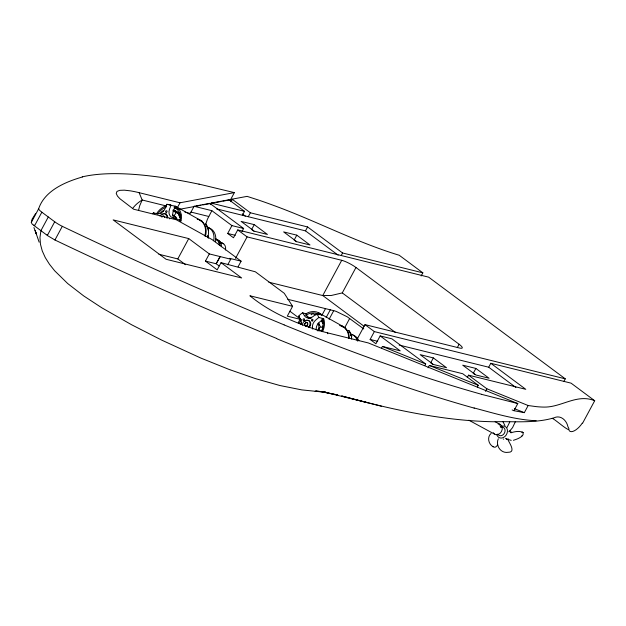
<?xml version="1.0" encoding="UTF-8"?>
<svg xmlns="http://www.w3.org/2000/svg" width="626" height="626" viewBox="0 0 626 626"><rect width="100%" height="100%" fill="white"/><g stroke="black" fill="none" stroke-linecap="round" stroke-linejoin="round"><path stroke-width="0.94" d="M300.676 324.558L300.715 324.331A14.805 11.925 -57 0 1 301.38 322.867M34.227 225.689L32.098 224.03L31.3 222.457L38.655 208.732C44.689 190.601 65.44 181.83 82.429 176.986M509.126 431.197L509.008 431.893L512.592 427.581L515.472 421.501M31.3 222.41L32.098 219.194L35.502 213.716M138.502 210.532L139.723 205.68L142.172 199.999L139.113 192.675A115.09 22.356 28.3 0 0 130.364 190.852L124.378 190.171L119.746 190.343L117.015 191.392L116.225 193.473L117.477 196.102L119.871 198.7L133.565 209.194L176.25 219.749L212.042 239.562L241.104 261.183L238.083 266.793M205.625 224.531L207.433 219.194L211.87 210.68L231.925 225.603L243.647 228.498L241.957 231.643M498.319 438.763C495.283 445.368 500.69 453.639 508.163 452.293C516.904 452.535 508.015 441.119 508.015 439.632L507.835 439.123M170.1 205.07A16.127 12.99 -57 0 1 171.031 205.078L166.751 204.326L165.303 208.114A7.637 6.15 -57 0 1 156.61 213.646L153.386 212.809A14.774 11.902 -57 0 0 152.885 213.763M170.976 205.398L169.529 209.186A7.535 6.064 -57 0 0 172.846 217.77L176.086 218.56L181 220.962A15.877 12.794 -57 0 0 175.264 206.142L170.976 205.398A14.382 11.589 -57 0 0 166.751 204.326M175.257 206.173L173.3 211.298A7.535 6.064 -57 0 0 174.098 218.31M507.06 427.425L509.783 421.963M41.856 212.198L34.493 225.876L47.349 235.446L54.712 221.768L41.856 212.198A11.378 2.207 28.3 0 1 38.655 208.732M48.28 216.987L40.917 230.665L39.978 237.473L40.463 244.242L42.263 250.963L45.291 257.63L49.446 264.227L54.634 270.753L67.702 283.547L83.72 295.934L101.905 307.859L131.554 324.73L161.798 340.161L201.04 358.15L229.1 369.45L255.502 378.628L279.838 385.506L301.74 389.881L327.578 392.533M47.607 235.65L54.939 240.001L62.303 226.33A11.378 2.207 28.3 0 1 54.712 221.768M177.338 207.762L180.006 202.793L234.367 192.62L230.525 199.757L222.887 201.189M184.936 212.12L190.226 213.427A11.565 2.653 -59 0 0 190.985 212.073L194.099 206.283L209.827 203.333L243.647 228.498M158.894 254.25L177.792 258.921L188.739 238.592L209.311 253.906L230.744 259.203L227.723 264.806M210.313 204.655L211.158 203.09L228.952 199.757L244.516 211.338L242.403 215.266M230.712 201.713L232.074 199.17L247.098 196.361L258.687 200.117A208.622 40.526 28.3 0 1 273.695 205.453C316.005 220.845 356.061 242.199 399.216 255.251L422.84 272.834L421.149 275.972M289.83 311.2L301.028 319.534L287.295 316.138L292.577 306.325L284.274 293.312L255.369 271.801L221.048 262.654L217.175 269.853L205.438 261.105L209.311 253.906M564.003 381.187L565.27 378.832L428.646 277.154L237.731 229.922L233.498 237.77L227.692 233.451L231.925 225.603M220.047 256.558L216.166 263.757L205.438 261.105M220.282 256.621L216.166 263.757L219.108 265.948M248.264 216.713L250.377 212.793L307.601 226.948L342.571 252.974L422.84 272.834M235.532 258.381L247.098 236.894L341.726 260.306A11.378 2.207 28.3 0 1 355.959 267.49L459.108 344.253A11.378 2.207 28.3 0 1 459.617 348.04L364.981 324.62L357.11 339.229M254.266 224.64L241.104 221.385L254.273 231.19L267.435 234.445L254.266 224.64L251.621 229.546L253.945 231.276M296.802 235.165L283.648 231.91L296.818 241.714L309.98 244.969L296.802 235.165L294.165 240.071L296.489 241.8M216.455 208.849L305.488 230.877L307.601 226.948M341.303 255.33L342.571 252.974M341.726 260.306L322.758 295.542L268.82 282.201M321.78 315.504L325.481 308.634M326.13 317.554L330.293 309.823M364.129 326.334L322.758 295.542L331.326 295.472L342.273 292.913L355.967 267.49M329.104 319.26L333.728 310.668A15.462 3.005 28.3 0 1 336.295 311.451L347.242 316.795L363.784 328.947M344.699 327.711L349.684 318.454M424.843 365.553L425.688 363.98L391.876 338.815L380.154 335.919L375.929 343.768L370.123 339.449L374.348 331.592L565.27 378.832M381.547 348.095L382.439 346.444L400.21 350.842L380.154 335.919M428.067 367.814L429.334 365.459L462.7 373.714L478.264 385.295L477.356 386.993M433.348 357.915L420.187 354.66L433.356 364.465L446.518 367.72L433.348 357.915L430.704 362.822L433.028 364.551M457.285 347.641L459.108 344.253M467.286 377.517L468.553 375.162L525.777 389.317L490.807 363.291L488.695 367.219L399.185 345.075M475.885 368.44L462.731 365.185L475.901 374.99L489.062 378.245L475.885 368.44L473.248 373.346L474.798 374.505M485.486 391.32L486.856 388.777L468.553 375.162M512.146 409.96L513.962 410.695L517.804 403.551L368.346 342.954L327.453 332.836A115.09 22.356 28.3 0 1 317.319 329.988C293.297 322.171 269.563 311.944 249.891 295.762L292.577 306.325M513.962 410.695L524.314 412.667L528.156 405.531L536.169 406.618A208.622 40.526 28.3 0 0 544.636 407.088C561.757 407.158 577.156 393.472 594.7 400.734L582.603 423.199M497.748 445.078L495.635 447.05L494.36 447.222L492.818 446.541L493.186 446.761C488.476 444.327 486.793 437.058 491.12 433.411M176.149 217.269L174.764 216.252A6.996 5.634 -57 0 0 174.036 215.712L176.673 212.175M177.573 213.083L177.807 212.754A11.753 9.468 -57 0 0 175.249 210.845L175.014 211.181L177.573 213.083L180.922 214.961M513.422 440.297C529.001 435.68 524.298 428.387 510.871 432.816M521.38 436.424L521.974 435.821M321.349 314.901L316.498 313.696L313.423 316.271A7.535 6.064 -57 0 1 304.424 315.692M322.515 331.702A16.127 12.99 -57 0 0 323.665 318.673L318.79 317.484L315.715 320.058A7.637 6.15 -57 0 0 312.742 329.08M323.65 318.681L319.487 322.163A7.637 6.15 -57 0 0 316.224 329.902M178.872 214.272A11.847 9.546 -57 0 1 179.928 217.558L178.535 214.468L180.546 215.211M309.698 318.548L311.239 317.28A12.05 9.703 -57 0 0 309.221 318.274M321.928 320.731A11.847 9.546 -57 0 1 322.985 324.018L321.592 320.919L323.603 321.67M507.631 439.515L508.578 439.037M306.881 316.459L311.153 318.399M318.618 330.857L319.37 330.849M178.997 209.405L194.263 206.549M196.173 206.189L200.938 205.297M202.847 204.937L214.303 202.793M216.205 202.441L220.978 201.549M552.132 418.371C553.971 418.137 573.588 436.275 567.938 426.729C566.64 420.398 560.614 414.6 553.979 417.839C534.714 423.544 514.016 421.235 494.196 421.767C442.386 420.875 391.461 409.42 341.647 395.961L347.36 397.432M510.62 432.496L511.09 432.472M179.678 219.624L180.022 219.624A12.05 9.703 -57 0 1 179.967 220.375M325.137 391.743L315.128 391.383M536.161 420.742C514.948 419.78 494.477 413.324 474.078 407.964M511.223 440.368L506.481 438.99L507.021 439.319M173.05 211.017L176.164 212.464M315.856 390.647L337.899 395.045L324.511 392.15L367.642 402.698M198.982 184.107L234.367 192.62M517.804 403.551L481.433 394.31M503.241 439.045L503.711 439.147M211.158 203.09L244.516 211.338M139.113 192.675L180.006 202.793M194.099 206.283L211.87 210.68M166.571 206.032L142.172 199.999A37.99 25.126 -3.7 0 0 133.048 207.934M190.985 212.073L208.755 216.471M227.692 233.451L235.259 235.321M188.739 238.592L113.165 219.898L166.078 259.274L241.652 277.967L221.048 262.654M241.104 261.183L229.57 258.327L230.744 259.203M287.749 299.298L333.728 310.668M490.807 363.291L571.076 383.151L594.7 400.734M370.123 339.449L377.681 341.319M181 220.962L179.858 220.673A14.468 11.651 -57 0 0 174.756 207.488M349.253 397.917L381.375 406.188M230.525 199.757L232.066 200.195M172.385 215.141L173.652 215.696M300.433 319.041L298.672 316.146A14.774 11.902 -57 0 1 302.687 312.781L305.832 313.869A15.877 12.794 -57 0 1 321.373 314.878M298.672 316.146L299.431 316.404M382.439 346.444L425.688 363.98M429.334 365.459L478.264 385.295M486.856 388.777L528.156 405.531M514.353 408.629L524.314 412.667M284.126 324.871C209.381 293.884 135.294 261.238 62.303 226.33M276.77 338.533C202.018 307.554 127.939 274.9 54.939 240.001M163.558 210.978L162.525 211.001A14.805 11.925 -57 0 0 160.827 212.699L161.054 213.474M320.41 327.453L319.448 327.75A7.176 5.775 -57 0 1 319.244 328.83L319.722 330.035L322.445 331.584M180.194 215.774L179.49 215.806L180.711 217.965M323.251 322.241L322.578 322.437M176.548 217.848L175.976 217.989A7.05 5.681 -57 0 1 176.274 218.928L176.509 219.429M319.612 324.315L319.033 324.456A7.05 5.681 -57 0 1 319.338 325.395L322.069 327.617M215.704 238.882L219.1 240.72M217.895 240.705L223.545 243.764M495.15 421.744L500.62 424.702M468.827 420.187L494.383 434.037M318.556 312.765L342.68 326.279M176.031 206.596L200.07 220.062M177.854 209.319L175.163 207.879A14.382 11.589 -57 0 0 174.544 207.675M174.051 210.187L179.435 213.192M180.319 214.162L173.512 210.281L175.953 212.073M177.737 212.77L179.443 213.724M178.535 214.468L180.21 215.407M315.981 315.058L313.227 313.845A14.555 11.722 -57 0 0 311.13 314.307L311.239 314.815M323.478 321.075L321.521 319.98M321.592 320.919L323.266 321.858M506.857 439.217L505.495 438.317M178.715 213.654L177.26 212.738M317.718 314.354L317.562 314.135A14.359 11.565 -57 0 1 318.188 314.338M319.205 323.736L318.251 323.079M153.386 212.809L154.669 213.701M305.488 230.877L338.126 255.165M488.695 367.219L515.894 387.463M232.074 199.17L250.377 212.793M242.301 213.896L245.353 216.166M342.273 292.913L395.413 332.453M237.731 229.922L247.098 236.894M364.981 324.62L374.348 331.592M177.792 258.921L185.57 264.712M510.049 430.32L511.246 432.261M502.834 421.509L504.932 425.516M305.832 313.869L308.211 317.789A7.535 6.072 -57 0 0 308.548 318.305M302.687 312.781L304.447 315.676M348.745 330.395L349.809 332.516M345.81 329.112L345.082 327.672A16.002 12.888 -57 0 0 342.571 326.905M202.018 221.205L202.746 222.645M350.145 333.181L351.71 336.311A9.601 7.739 -57 0 0 351.288 337.038M208.231 230.571A9.601 7.739 -57 0 1 208.677 229.859L205.68 223.928A16.002 12.888 -57 0 1 207.691 237.708M327.453 332.836L327.836 333.752M35.025 230.454L36.339 233.874L33.929 227.574M35.596 231.917L39.172 242.215M33.976 225.047A9.28 3.028 51.3 0 1 34.25 225.227M47.107 234.797A9.28 3.028 51.4 0 1 47.396 234.993M481.324 394.231A748.61 145.404 28.3 0 1 284.196 324.949M582.235 423.137A11.425 4.945 -51.4 0 1 568.917 429.976M82.249 176.876A748.023 145.295 28.3 0 1 199.099 184.193M474.297 408.136A750.324 145.827 28.3 0 1 277.091 338.893M169.349 218.787A0.884 0.712 -57 0 1 169.732 218.771M161.79 217.042A1.776 1.432 -57 0 1 164.583 217.394M162.157 216.823A1.776 1.432 -57 0 1 164.732 217.48M173.958 207.151A14.382 11.589 -57 0 1 174.74 207.511M176.086 218.56A14.774 11.902 -57 0 1 175.836 219.577M156.578 213.685A16.127 12.99 -57 0 1 166.305 205.751M157.705 214.045A14.695 11.839 -57 0 1 166.078 207.159M166.571 213.881A7.637 6.15 -57 0 1 165.421 214.757M197.526 219.069A16.002 12.888 -57 0 1 204.765 235.955M164.755 213.959A4.445 3.584 -57 0 1 167.611 217.934M162.721 214.428A4.445 3.584 -57 0 1 163.222 214.202M160.037 216.119A4.445 3.584 -57 0 1 164.849 213.748A4.445 3.584 -57 0 1 166.899 218.161M199.506 220.438A16.002 12.888 -57 0 1 202.034 221.181M197.206 219.186A16.002 12.888 -57 0 1 205.375 236.252M207.605 228.693A12.176 9.805 -57 0 1 208.654 229.844M172.815 210.148A11.847 9.546 -57 0 1 173.472 210.25M172.737 215.07A7.113 5.728 -57 0 1 175.71 218.81M216.995 240.181A7.105 5.704 -61.5 0 1 220.008 245.533M220.391 242.857A7.105 5.704 -61.5 0 1 225.501 249.993M216.346 239.735A7.668 6.158 -61.5 0 1 221.33 246.691M206.948 226.855A14.202 11.409 -61.5 0 1 213.685 240.728M208.732 227.825A14.202 11.409 -61.5 0 1 215.469 241.691M207.683 235.517A7.668 6.158 -61.5 0 1 208.419 238.185M215.853 238.921A7.668 6.158 -61.5 0 1 219.1 244.703M498.116 423.982A5.626 4.515 -61.5 0 1 501.434 431.596A5.626 4.515 -61.5 0 1 493.257 432.715M499.814 425.594A4.531 3.639 -61.5 0 1 500.855 427.621M501.293 427.104A4.531 3.639 -61.5 0 1 505.033 429.984A4.531 3.639 -61.5 0 1 502.404 435.211A4.531 3.639 -61.5 0 1 497.787 434.068M350.928 334.01A14.202 11.409 -61.5 0 1 357.501 341.092M352.712 334.973A14.202 11.409 -61.5 0 1 358.886 340.857M500.996 426.408A6.33 5.086 -61 0 1 507.35 429.647A6.33 5.086 -61 0 1 503.327 437.558A6.33 5.086 -61 0 1 496.841 434.577M348.76 330.379A16.002 12.896 -57 0 1 351.624 339.081M339.808 325.575A16.002 12.888 -57 0 1 349.222 337.907M350.67 335.16A12.176 9.805 -57 0 1 351.71 336.311M318.071 323.478A7.113 5.728 -57 0 1 317.648 330.864M298.266 322.773A16.127 12.99 -57 0 1 300.441 318.955M299.197 323.509A14.695 11.839 -57 0 1 301.176 319.894M300.449 319.025A7.637 6.15 -57 0 1 301.067 324.245M316.498 313.696A14.382 11.589 -57 0 1 318.79 317.484M306.458 314.909A14.468 11.651 -57 0 1 319.017 314.706M305.59 315.449A14.774 11.902 -57 0 1 306.45 314.894M321.631 330.911A14.695 11.839 -57 0 0 322.578 319.581A14.382 11.589 -57 0 0 322.218 318.744M340.09 325.403A16.002 12.896 -57 0 1 348.572 338.596M307.922 320.434A4.445 3.584 -57 0 1 310.668 323.18A4.445 3.584 -57 0 1 309.001 327.601M304.932 321.459A4.445 3.584 -57 0 1 306.396 320.629M302.397 325.23A4.445 3.584 -57 0 1 308.015 320.246A4.445 3.584 -57 0 1 308.399 327.265M322.742 326.083L322.359 329.863A12.05 9.703 -57 0 0 323.086 326.083L322.742 326.083M522.107 432.073L523.093 432.589L522.107 432.073M166.391 212.363A0.884 0.712 -57 0 0 166.923 210.946A0.884 0.712 -57 0 0 165.608 211.385A0.884 0.712 -57 0 0 166.391 212.363M312.405 320.888A0.884 0.712 -57 0 0 312.75 319.448A0.884 0.712 -57 0 0 311.466 320.089A0.884 0.712 -57 0 0 312.405 320.888M303.993 320.332A0.884 0.712 -57 0 0 304.33 318.892A0.884 0.712 -57 0 0 303.054 319.534A0.884 0.712 -57 0 0 303.993 320.332M306.584 325.669A1.776 1.432 -57 0 0 307.131 322.758A1.776 1.432 -57 0 0 304.588 324.19A1.776 1.432 -57 0 0 306.584 325.669M306.732 325.755A1.776 1.432 -57 0 0 307.28 322.844A1.776 1.432 -57 0 0 304.745 324.268A1.776 1.432 -57 0 0 306.732 325.755"/></g></svg>
